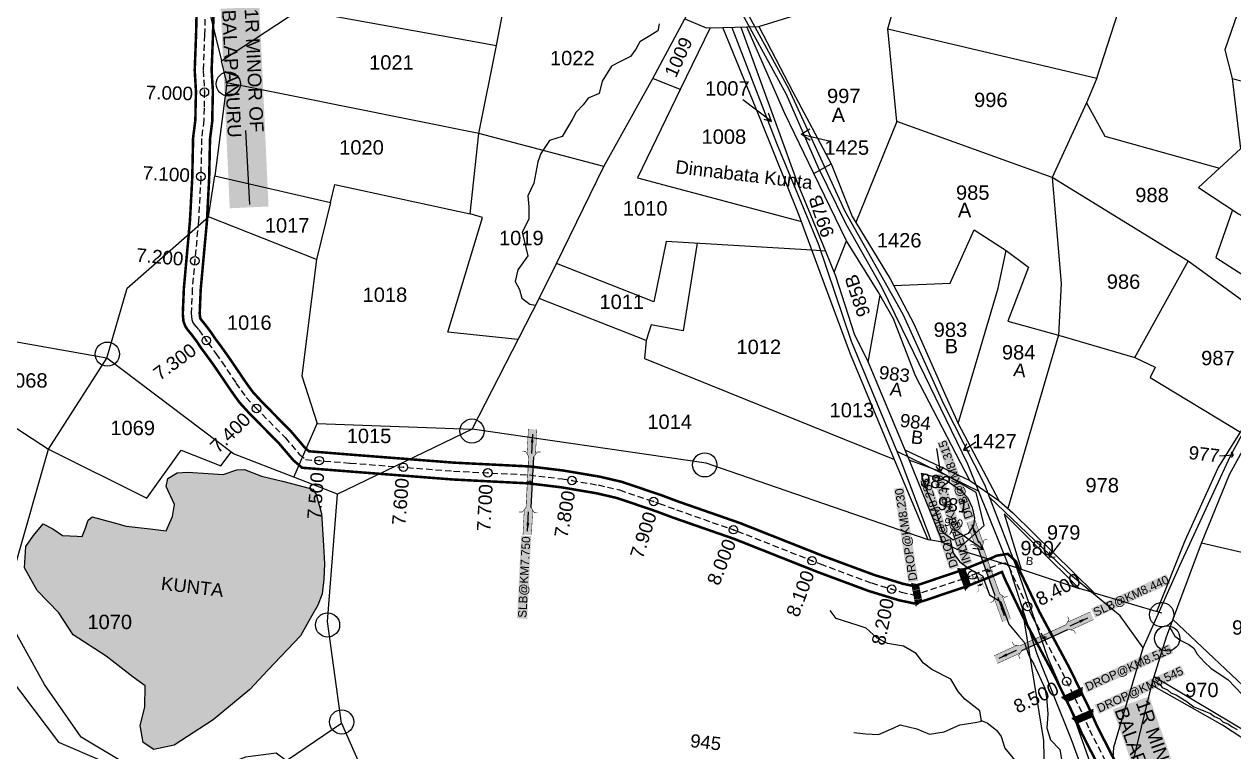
# Model space of a CAD drawing. Header units: millimetres. Extents: x 191342 to 235284, y 1600297 to 1616674.
# Drawn here: x 196404 to 197835, y 1610080 to 1610941 of the extents above; entities that cross this region are included whole.
import ezdxf
from ezdxf.enums import TextEntityAlignment as Align

# ---------------------------------------------------------------- set-up
doc = ezdxf.new("R2010")
doc.units = ezdxf.units.MM
doc.header["$LTSCALE"] = 15
doc.header["$PDMODE"] = 32
doc.header["$PDSIZE"] = 10
doc.linetypes.add('ACAD_ISO02W100', pattern=[15, 12, -3])
doc.linetypes.add('HIDDEN2', pattern=[0.1875, 0.125, -0.0625])
for name, color, linetype in [('BOUNDRY STONES', 240, 'Continuous'), ('CANAL1', 7, 'Continuous'), ('CS', 134, 'Continuous'), ('CSMark', 72, 'Continuous'), ('PAPER SIZE', 5, 'Continuous'), ('PLOTS', 7, 'Continuous'), ('PLOTS NO', 7, 'Continuous'), ('REMARK', 6, 'Continuous'), ('ROADS', 1, 'Continuous'), ('STREAMS', 4, 'Continuous'), ('STRUCTURE', 5, 'Continuous'), ('wells', 7, 'Continuous')]:
    doc.layers.add(name, color=color, linetype=linetype)
doc.styles.add('FONT2', font='Times New Roman')
doc.styles.get("Standard").update_dxf_attribs({"font": 'arial.ttf'})
doc.dimstyles.get("Standard").update_dxf_attribs({"dimtxt": 0.18, "dimasz": 0.18, "dimexe": 0.18, "dimexo": 0.0625, "dimgap": 0.09, "dimtad": 0, "dimtih": 1, "dimtoh": 1, "dimdec": 4, "dimzin": 0, "dimdsep": 46, "dimtxsty": 'Standard', "dimcen": 0.09, "dimadec": 0, "dimazin": 0, "dimtfac": 1, "dimtdec": 4, "dimtofl": 0, "dimtmove": 0, "dimatfit": 3, "dimfxl": 1, "dimtolj": 1, "dimtzin": 0, "dimarcsym": 0})

# ---------------------------------------------------------------- blocks, each defined once
blk = doc.blocks.new('DROP')
h = blk.add_hatch()
h.set_pattern_fill('ANSI31', color=1, scale=10, angle=45)
h.set_pattern_definition([(90, (-324.4107, -25.7687), (-1.25, 0), [])])
h.paths.add_polyline_path([(-9.9, -4.3), (-13.8, 4.1), (13.8, 4.1), (10.2, -4.3)])
at = {"layer": 'STRUCTURE', "color": 5, "const_width": 0.49}
blk.add_lwpolyline([(-9.9, -4.3), (-13.8, 4.1), (13.8, 4.1), (10.2, -4.3), (-9.9, -4.3)], dxfattribs=at)
at = {"layer": 'STRUCTURE', "color": 5}
blk.add_circle((0, 0), 1.33, dxfattribs=at)
blk = doc.blocks.new('SLB')
at = {"layer": 'STRUCTURE'}
h = blk.add_hatch(dxfattribs=at)
h.set_pattern_fill('DOTS', color=6, scale=20, angle=320.3722, style=0)
h.set_pattern_definition([(320.372247934, (-159.4327, -72.9564), (1.2786241598, 0.5641323054), [0, -1.25])])
h.paths.add_polyline_path([(769699.5, 1706871.1), (769699.5, 1706861.1), (769729.1, 1706861.1), (769732.1, 1706863.1), (769792.1, 1706863.1), (769795.1, 1706861.1), (769824.7, 1706861.1), (769824.7, 1706871.1), (769795.1, 1706871.1), (769792.1, 1706869.1), (769732.1, 1706869.1), (769729.1, 1706871.1)])
at = {"layer": 'STRUCTURE', "color": 6, "const_width": 0.628}
for points in [[(769726.1, 1706877.1), (769726.1, 1706873.1), (769732.1, 1706869.1), (769792.1, 1706869.1), (769798.1, 1706873.1), (769798.1, 1706877.1)], [(769726.1, 1706855.1), (769726.1, 1706859.1), (769732.1, 1706863.1), (769792.1, 1706863.1), (769798.1, 1706859.1), (769798.1, 1706855.1)]]:
    blk.add_lwpolyline(points, dxfattribs=at)
at = {"layer": 'STRUCTURE', "color": 6, "linetype": 'ACAD_ISO02W100', "ltscale": 0.5, "const_width": 0.5}
for points in [[(769699.5, 1706871.1), (769729.1, 1706871.1)], [(769699.5, 1706861.1), (769729.1, 1706861.1)], [(769795.1, 1706871.1), (769824.7, 1706871.1)], [(769795.1, 1706861.1), (769824.7, 1706861.1)]]:
    blk.add_lwpolyline(points, dxfattribs=at)
at = {"layer": 'STRUCTURE', "color": 6}
blk.add_lwpolyline([(769732.1, 1706863.1), (769792.1, 1706863.1)], dxfattribs=at)
blk.add_lwpolyline([(769732.1, 1706863.1), (769792.1, 1706863.1)], dxfattribs=at)
at = {"layer": 'STRUCTURE', "color": 0}
blk.add_circle((769762.1, 1706866.1), 1.24, dxfattribs=at)
for points in [[(769703.8, 1706866), (769726.7, 1706866)], [(769818.6, 1706865.8), (769795.7, 1706865.8)]]:
    blk.add_leader(points, dimstyle='Standard', override={"dimasz": 10, "dimgap": 0.09, "dimtad": 0}, dxfattribs=at)
blk = doc.blocks.new('OT')
at = {"layer": 'STRUCTURE', "color": 190}
for points, const_width in [([(769775.2, 1706601.8), (769775.2, 1706597.8), (769769.2, 1706593.8), (769761.8, 1706593.8), (769754.4, 1706593.8), (769748.4, 1706597.8), (769748.4, 1706601.8)], 0.5), ([(769751.4, 1706595.8), (769729.4, 1706595.8)], 0.5), ([(769751.4, 1706579), (769729.4, 1706579)], 0.5), ([(769748.4, 1706573), (769748.4, 1706577), (769754.4, 1706581), (769761.8, 1706581), (769761.8, 1706581), (769761.8, 1706581), (769769.2, 1706581), (769775.2, 1706577), (769775.2, 1706573)], 0.5), ([(769761.8, 1706593.8), (769761.8, 1706581)], 2.5)]:
    blk.add_lwpolyline(points, dxfattribs=dict(at, const_width=const_width))
at = {"layer": 'STRUCTURE', "color": 0}
blk.add_circle((769761.8, 1706587.4), 1.87, dxfattribs=at)
blk.add_leader([(769732.6, 1706587.4), (769753.8, 1706587.4)], dimstyle='Standard', override={"dimasz": 10, "dimgap": 0.09, "dimtad": 0}, dxfattribs=at)

msp = doc.modelspace()

# ---------------------------------------------------------------- hatches: boundary and pattern name
at = {"layer": 'wells'}
h = msp.add_hatch(dxfattribs=at)
h.set_pattern_fill('DASH', color=4, scale=10.562849, angle=-6.7368)
h.set_pattern_definition([(353.2632423, (165077.4911, 1611703.874), (1.466128014, 1.156351674), [1.32035612, -1.32035612])])
h.paths.add_polyline_path([(196426.6, 1610349.7), (196438.1, 1610343.8), (196449.7, 1610336), (196466.8, 1610334.9), (196472.9, 1610334.5), (196476.6, 1610344.5), (196479.9, 1610354), (196484.7, 1610358), (196509.3, 1610351.2), (196524.9, 1610347), (196553.3, 1610343.6), (196572, 1610341.4), (196579.8, 1610358.2), (196581.9, 1610372.4), (196572.3, 1610393.8), (196574.2, 1610403.4), (196585, 1610409.8), (196597.6, 1610410.9), (196621.7, 1610409.3), (196639.6, 1610408), (196655.6, 1610413.7), (196664.8, 1610414), (196684.9, 1610405.9), (196709.7, 1610400.1), (196729.5, 1610394.9), (196745.5, 1610390.6), (196749.4, 1610384.4), (196756, 1610361.9), (196757.3, 1610337.1), (196758.1, 1610323.5), (196759.3, 1610302.4), (196758.6, 1610284.3), (196756.5, 1610266.8), (196751.3, 1610253.5), (196744, 1610240.5), (196740.4, 1610234.1), (196731, 1610217.3), (196692.5, 1610176.6), (196671, 1610153.8), (196627.9, 1610117.9), (196581.8, 1610087.7), (196557.5, 1610082.7), (196544.8, 1610091.1), (196541.4, 1610111.2), (196547.1, 1610132.8), (196547.4, 1610157.9), (196533.2, 1610168.4), (196501.1, 1610193.1), (196462, 1610218.2), (196445.1, 1610244.2), (196419.7, 1610270.9), (196404.6, 1610297.6), (196406.3, 1610322.8), (196415.1, 1610335.9)])

# ---------------------------------------------------------------- linework, layer by layer
at = {"layer": 'BOUNDRY STONES', "color": 1}
for centre, radius in [((196645.6, 1610870.1), 14.3), ((196502.6, 1610550.4), 14.3), ((196933.7, 1610459.4), 14.3), ((197209, 1610419.4), 14.3), ((197749.3, 1610242.2), 14.3), ((196763, 1610230), 14.3), ((197755.9, 1610214.1), 14.9), ((196779.6, 1610115.3), 14.3)]:
    msp.add_circle(centre, radius, dxfattribs=at)
at = {"layer": 'CANAL1', "color": 200, "const_width": 3}
for points in [[(196608.5, 1610970.4), (196607.5, 1610928.4), (196605.9, 1610886), (196607.4, 1610861.2), (196606.9, 1610841.4), (196606.7, 1610827.7), (196604, 1610806.3), (196603, 1610759), (196600.3, 1610708.5), (196593.1, 1610628.6), (196591.8, 1610598), (196592.6, 1610589.2), (196594.9, 1610583.2), (196597.3, 1610579.5), (196602.8, 1610572.8), (196608.3, 1610565.5), (196613.3, 1610557.9), (196622.7, 1610545.2), (196629.7, 1610535.4), (196635.6, 1610526.7), (196646.5, 1610510.6), (196652.7, 1610501.7), (196659.1, 1610492.9), (196670.4, 1610480.5), (196705.5, 1610444.9), (196722.5, 1610424.9), (196732.9, 1610416), (196789, 1610411.6), (196911.4, 1610402.1), (197000.8, 1610397.5), (197039, 1610392.9), (197081, 1610385.8), (197105.6, 1610380.1), (197151.8, 1610364.4), (197172.1, 1610356.8), (197243.9, 1610331.8), (197341.9, 1610292.9), (197402.9, 1610270.2), (197438.9, 1610259.2), (197456.5, 1610255.5), (197468.6, 1610258.8), (197519.9, 1610276.1), (197550.1, 1610288.2), (197560.1, 1610292.7), (197560.5, 1610292.8), (197564, 1610284.2), (197587, 1610236.2), (197601.6, 1610208.9), (197622.6, 1610169.8), (197646.3, 1610121.2), (197654.9, 1610101.8), (197685.7, 1610041.4)], [(196628.4, 1610968.2), (196627.5, 1610927.7), (196625.9, 1610886.3), (196627.4, 1610861.5), (196626.9, 1610841), (196626.7, 1610826.3), (196624, 1610804.8), (196623, 1610758.3), (196620.3, 1610707.1), (196613, 1610627.3), (196611.8, 1610598.5), (196612.3, 1610593.8), (196612.8, 1610592.2), (196613.4, 1610591.3), (196618.5, 1610585.1), (196624.6, 1610577), (196629.7, 1610569.4), (196638.9, 1610557), (196646.1, 1610546.8), (196652.2, 1610537.9), (196663, 1610521.9), (196669, 1610513.3), (196674.6, 1610505.6), (196685, 1610494.3), (196720.3, 1610458.4), (196736.7, 1610439.1), (196741, 1610435.5), (196790.6, 1610431.5), (196912.7, 1610422), (197002.5, 1610417.5), (197041.8, 1610412.7), (197085, 1610405.4), (197111.1, 1610399.3), (197158.6, 1610383.2), (197178.9, 1610375.6), (197250.9, 1610350.5), (197349, 1610311.6), (197409.4, 1610289.2), (197443.9, 1610278.6), (197455.9, 1610276.1), (197462.8, 1610277.9), (197513, 1610294.8), (197542.3, 1610306.6), (197554.3, 1610312), (197567.5, 1610314.1), (197577.1, 1610305), (197582.3, 1610292.4), (197604.9, 1610245.2), (197619.3, 1610218.3), (197640.4, 1610178.9), (197664.4, 1610129.7), (197672.9, 1610110.4), (197703.7, 1610050.1)]]:
    msp.add_lwpolyline(points, dxfattribs=at)
at = {"layer": 'CANAL1', "color": 1, "linetype": 'HIDDEN2', "ltscale": 4}
msp.add_lwpolyline([(196618.5, 1610969.3), (196617.5, 1610928.1), (196615.9, 1610886.1), (196617.4, 1610861.3), (196616.9, 1610841.2), (196616.7, 1610827), (196614, 1610805.6), (196613, 1610758.6), (196610.3, 1610707.8), (196603, 1610628), (196601.8, 1610598.3), (196602.4, 1610591.5), (196603.8, 1610587.7), (196605.4, 1610585.4), (196610.7, 1610579), (196616.5, 1610571.2), (196621.5, 1610563.7), (196630.8, 1610551.1), (196637.9, 1610541.1), (196643.9, 1610532.3), (196654.7, 1610516.2), (196660.8, 1610507.5), (196666.9, 1610499.2), (196677.7, 1610487.4), (196712.9, 1610451.6), (196729.6, 1610432), (196737, 1610425.7), (196789.8, 1610421.5), (196912.1, 1610412), (197001.7, 1610407.5), (197040.4, 1610402.8), (197083, 1610395.6), (197108.3, 1610389.7), (197155.2, 1610373.8), (197175.5, 1610366.2), (197247.4, 1610341.1), (197345.5, 1610302.2), (197406.2, 1610279.7), (197441.4, 1610268.9), (197456.2, 1610265.8), (197465.7, 1610268.4), (197516.4, 1610285.4), (197546.2, 1610297.4), (197557.2, 1610302.4), (197564.2, 1610303.4), (197568.7, 1610299.2), (197573.2, 1610288.3), (197595.9, 1610240.7), (197610.4, 1610213.6), (197631.5, 1610174.3), (197655.4, 1610125.5), (197663.9, 1610106.1), (197694.7, 1610045.7)], dxfattribs=at)
at = {"layer": 'CS', "color": 2}
for p in [(196617.4, 1610860.3), (196613.1, 1610760.5), (196606, 1610660.8), (196619.6, 1610566.5), (196678.9, 1610486.1), (196753.1, 1610424.5), (196852.7, 1610416.6), (196952.5, 1610410), (197052, 1610400.9), (197148.6, 1610376), (197242.9, 1610342.7), (197335.9, 1610306), (197525.4, 1610289), (197430.1, 1610272.4), (197590.6, 1610251.8), (197636.9, 1610163.2)]:
    msp.add_point(p, dxfattribs=at)
at = {"layer": 'PLOTS'}
for points in [[(196537.8, 1611626.6), (196502.5, 1611448), (196536.3, 1611313.3), (196563, 1611201.8), (196583.7, 1611117.1), (196637.6, 1610897.2), (196729.4, 1610957.7), (196690.8, 1611023.8)], [(197743.8, 1610245.8), (197777.1, 1610330.1), (197816.1, 1610415.9), (197842.5, 1610458.2), (197900.5, 1610565.1), (197941.7, 1610630.3), (197958.2, 1610660), (198003.5, 1610757.7), (198025.9, 1610805.1), (198028.9, 1610825.9), (198031.2, 1610917.7), (198035.8, 1610976.2), (198059, 1611043.2), (198080, 1611101.1), (198107.2, 1611192.3), (198108, 1611211.6), (198097.8, 1611224.3)], [(197903.9, 1611142.1), (197823.9, 1610910.4), (197832.6, 1610876.6), (198028.9, 1610825.9)], [(197425.7, 1610935.2), (197672.7, 1610876.9), (197756.8, 1611137.2)], [(196729.4, 1610957.7), (196962.8, 1610915.5), (196987.5, 1611045.4)], [(197195.3, 1610970.9), (197185.4, 1610946.9), (197210.5, 1610936.6), (197230.4, 1610936.8), (197272.9, 1610937.9), (197317.7, 1610952), (197378.1, 1611018.1), (197371.1, 1611038.2)], [(197900.5, 1610565.1), (197859, 1610603.3), (197780.7, 1610660.4), (197619.8, 1610759.4), (197436.3, 1610825.7), (197425.7, 1610935.2), (197454.4, 1611036.4)], [(197215.6, 1610936.6), (197180, 1610863.5), (197147.7, 1610876.4), (197185.4, 1610946.9)], [(197251.6, 1610937.3), (197302.4, 1610797.2), (197318.9, 1610751.6), (197351.7, 1610672.3), (197363.7, 1610643.2), (197385.9, 1610574.6), (197402.4, 1610540.8), (197450.6, 1610424.8)], [(197522.4, 1610400.8), (197458.2, 1610524.7), (197432.1, 1610592.2), (197414.1, 1610624.3), (197376.5, 1610684.5), (197337.9, 1610764.1), (197303.6, 1610835.1), (197258.6, 1610937.5)], [(197272.9, 1610937.9), (197313.3, 1610860.7), (197358.6, 1610775.6), (197383.3, 1610713.3), (197428.4, 1610639.4), (197456.2, 1610586.4), (197494.1, 1610500.7), (197508.5, 1610468.3), (197556.6, 1610377.4), (197573.4, 1610362.5), (197669.5, 1610268), (197749, 1610244.3)], [(197490.2, 1610328), (197476.3, 1610330.2), (197473.2, 1610330.7), (197431.6, 1610430.1), (197381.3, 1610550.3), (197345.6, 1610647.1), (197320.8, 1610714.4), (197275.4, 1610827.1), (197230.4, 1610936.8)], [(196988.1, 1610567.6), (196905.2, 1610576.4), (196946.2, 1610712.1), (196931.6, 1610716.4), (196941.8, 1610811.6), (196962.8, 1610915.5)], [(197089.6, 1610772.3), (196941.8, 1610811.6), (196643.9, 1610871.2), (196637.6, 1610897.2)], [(196643.9, 1610871.2), (196629.7, 1610761.5), (196766.4, 1610729.6), (196771.4, 1610751.1), (196931.6, 1610716.4)], [(197351.7, 1610672.3), (197335.9, 1610673.4), (197163.3, 1610683.7), (197149, 1610612.4), (197033.6, 1610657.7), (197089.6, 1610772.3), (197147.7, 1610876.4)], [(197672.7, 1610876.9), (197660.3, 1610847.8), (197682, 1610808.1), (197817.7, 1610770.4)], [(197832.6, 1610876.6), (197842.5, 1610793.3), (197792.9, 1610747.4), (197840, 1610716.5), (197954.4, 1610653.2)], [(197180, 1610863.5), (197129.6, 1610759), (197323.4, 1610707.4)], [(197660.3, 1610847.8), (197619.8, 1610759.4), (197630.4, 1610634.1), (197627.4, 1610572.7), (197567.6, 1610367.6)], [(197436.3, 1610825.7), (197387.6, 1610706.2)], [(196501.9, 1610545.8), (196361.7, 1610570.3), (196258.9, 1610590.5), (196154.5, 1610611), (196028.6, 1610629.5), (195994.4, 1610653.4), (195783.3, 1610811.5)], [(197337.9, 1610764.1), (197358.6, 1610775.6)], [(196766.4, 1610729.6), (196749.9, 1610662.2), (196622.3, 1610712.9), (196629.7, 1610761.5)], [(196723.1, 1610404.8), (196651.7, 1610432.5), (196501.9, 1610545.8), (196526.1, 1610628.5), (196622.3, 1610712.9)], [(197833.1, 1610721), (197813.2, 1610664.6), (197920.2, 1610596.2)], [(197432.5, 1610631.6), (197499.4, 1610634.2), (197527.6, 1610697.6), (197565.6, 1610673)], [(197200.2, 1610681.5), (197183.3, 1610578.1), (197145.7, 1610585.2), (197139.8, 1610566.6), (197013.1, 1610616.4), (197033.6, 1610657.7)], [(197362, 1610647.3), (197376.5, 1610684.5)], [(197508.5, 1610468.3), (197556.1, 1610628.5), (197565.6, 1610673), (197591.8, 1610653.2), (197567.6, 1610589.6), (197627.4, 1610572.7), (197717.4, 1610546.6), (197741.6, 1610534.8), (197735.6, 1610522.7), (197842.5, 1610458.2)], [(196749.9, 1610662.2), (196732.7, 1610524.6), (196750.6, 1610468.3), (196933.8, 1610461.7), (196774.8, 1610384.6), (196723.1, 1610404.8), (196750.6, 1610468.3)], [(197717.4, 1610546.6), (197780.7, 1610660.4)], [(197473.2, 1610330.7), (197239.1, 1610411.6), (197210.7, 1610421.4), (196933.8, 1610461.7), (197013.1, 1610616.4)], [(197402.4, 1610540.8), (197416.5, 1610620)], [(197670.3, 1609172.4), (197652.6, 1609309.1), (197655, 1609575.2), (197696.5, 1609664), (197709.7, 1609743.7), (197709.8, 1609951.9), (197712.3, 1610055.6), (197738.6, 1610162.9), (197754.9, 1610215.9), (197796.4, 1610326.8), (197829.5, 1610407.9), (197878.9, 1610498.1), (197927.1, 1610594.2)], [(197139.8, 1610566.6), (197137.8, 1610545.3), (197433.5, 1610425.7)], [(196233.3, 1610466.3), (196210.2, 1610384.5), (196392.6, 1610295.5), (196433.2, 1610438), (196501.9, 1610545.8)], [(196270.4, 1610543.9), (196433.2, 1610438), (196549.2, 1610380.2), (196589.9, 1610436.9), (196636.9, 1610418.4), (196649.1, 1610434.5)], [(198189.7, 1610451.3), (198131.2, 1610250.4), (198089.3, 1610258.2), (197940.9, 1610293.2), (197796.4, 1610326.8)], [(197445.5, 1610437), (197522.4, 1610400.8), (197556.6, 1610377.4)], [(197583.2, 1610296.1), (197507.8, 1610319.3), (197539.5, 1610347.7), (197529.9, 1610386.8), (197486.2, 1610412.1), (197450.6, 1610424.8), (197490.2, 1610328), (197507.8, 1610319.3)], [(196330, 1610219.9), (196385.3, 1610170.4), (196444.8, 1610091.4), (196551.1, 1610045.6), (196566.9, 1610029.2), (196651.3, 1610043.9), (196674.6, 1610068.5), (196705.7, 1610063.8), (196779.3, 1610114), (196763, 1610234.3), (196774.8, 1610384.6)], [(197669.5, 1610268), (197651.8, 1610273.3), (197603.8, 1610320.8), (197562.9, 1610361.4), (197583.2, 1610296.1), (197651.8, 1610273.3)], [(197762.6, 1610236.5), (197866.3, 1610138.5), (197879.1, 1610085.9), (197740.4, 1610168.7)], [(198095.8, 1609944.6), (198068.1, 1609946.1), (198024.6, 1609963.2), (197997.9, 1609978.4), (197946.8, 1610019.9), (197887.5, 1610068.2), (197821.1, 1610111.3), (197737.6, 1610158.9)], [(196779.3, 1610114), (196898.2, 1609844.5), (196897.1, 1609830.2), (196813.5, 1609932), (196762.6, 1609925.8)]]:
    msp.add_lwpolyline(points, dxfattribs=at)
at = {"layer": 'PLOTS NO'}
for points in [[(197288, 1610825.6), (197254, 1610851.2)], [(197279, 1610828.5), (197288, 1610825.6), (197284.4, 1610835.6)], [(197333.5, 1610803.3), (197323.2, 1610810.5), (197333.4, 1610816.8)], [(197323.2, 1610810.5), (197355.7, 1610802.6)], [(197487.7, 1610411.3), (197483.3, 1610438.7)], [(197514.9, 1610436.9), (197529.5, 1610446.8)], [(197518.7, 1610444.1), (197514.9, 1610436.9), (197522.6, 1610436)], [(197817.9, 1610429.9), (197834, 1610431.2)], [(197831.5, 1610434.7), (197834, 1610431.2), (197831.4, 1610428.2)], [(197482.1, 1610417.3), (197487.7, 1610411.3), (197491.2, 1610417.2)], [(197538.3, 1610319.3), (197503.7, 1610343.2)], [(197526, 1610320.7), (197538.3, 1610319.3), (197533.9, 1610328.7)], [(197616.1, 1610310.2), (197629.9, 1610327.8)], [(197616.7, 1610317.1), (197616.1, 1610310.2), (197623.4, 1610310.7)]]:
    msp.add_lwpolyline(points, dxfattribs=at)
at = {"layer": 'ROADS', "color": 1}
for points in [[(197568.1, 1610300.8), (197520.3, 1610420.2), (197450, 1610565.1), (197418.6, 1610629.7), (197376.2, 1610704.3), (197343.2, 1610771.6), (197305.7, 1610857.4), (197240.4, 1610977.4), (197181.2, 1611085.7), (197108.3, 1611218.9), (197068.6, 1611306.4), (197021.8, 1611409.9), (196974, 1611498.8), (196920.2, 1611609.3), (196857.8, 1611730.1), (196801.5, 1611839.2), (196756.5, 1611918.4), (196698, 1612036.2), (196641.4, 1612158.1), (196623.3, 1612188.2)], [(196630.3, 1612192.5), (196702.3, 1612040.4), (196738.5, 1611963.9), (196791.7, 1611862.9), (196842, 1611768.1), (196895.7, 1611667.2), (196941.2, 1611579.9), (196980.8, 1611497.4), (197034, 1611390.6), (197077.2, 1611295.2), (197131.5, 1611193.1), (197185.9, 1611089), (197249.3, 1610972.6), (197307.9, 1610864.8), (197374.8, 1610719.7), (197443.3, 1610597.7), (197491.4, 1610491.8), (197539.8, 1610396), (197577.6, 1610297.9)], [(197727.6, 1610202.8), (197770.7, 1610300.4), (197830.8, 1610430.1), (197888.1, 1610535.9), (197948.5, 1610633.7), (197998.4, 1610735.6), (198031.4, 1610804.9), (198039.5, 1610942.2), (198041.5, 1610977.5), (198081.7, 1611094.1), (198113.3, 1611196.3), (198113.9, 1611213.4), (198107.7, 1611220.4)], [(197240.9, 1610937), (197293.9, 1610799.8), (197343.4, 1610680.2), (197382.1, 1610565.9), (197440.9, 1610424.1), (197476.3, 1610330.2)], [(197216, 1609579.8), (197175.5, 1609619.7), (197081.1, 1609685.5), (196965.8, 1609782.1), (196891.2, 1609826.1), (196873.7, 1609873.6), (196817.5, 1609957.5), (196749.7, 1610043.1), (196702.2, 1610078.5), (196666, 1610073.6), (196609.8, 1610052.5), (196571.5, 1610053.3), (196517.8, 1610069.8), (196471.5, 1610097.1), (196428.4, 1610159.5), (196391.4, 1610226.8), (196361.5, 1610260.4), (196285.7, 1610317), (196234.9, 1610333.2), (196173.1, 1610369.7), (196117.6, 1610394.8), (195945.9, 1610441.1), (195905.7, 1610448)], [(197436.1, 1610435.8), (197533.1, 1610388.3)], [(197577.6, 1610297.9), (197614.4, 1610191.9), (197647.2, 1610116.4), (197687.7, 1610002.3), (197692.7, 1610085.6), (197727.6, 1610202.8), (197700.1, 1610241), (197643.7, 1610287.5), (197545.6, 1610381)], [(197568.1, 1610300.8), (197601.7, 1610195.9), (197642.1, 1610095.8), (197680.3, 1609991.7), (197671.8, 1609848.9), (197658.1, 1609728.8), (197636.1, 1609679.9), (197603.7, 1609502.1), (197588.1, 1609411.3), (197594.5, 1609279.7), (197596.1, 1609257.5)], [(197636.1, 1609679.9), (197624.1, 1609843), (197611.7, 1610013.5), (197609.8, 1610093.2), (197584.9, 1610248.4)]]:
    msp.add_lwpolyline(points, dxfattribs=at)
at = {"layer": 'STREAMS', "color": 4}
for points in [[(197155.1, 1610941.2), (197153.5, 1610932.9), (197144, 1610926.9), (197132.2, 1610919.8), (197127.7, 1610911), (197121.4, 1610902.6), (197107.8, 1610895.8), (197098.8, 1610891.2), (197087.8, 1610873.2), (197084.3, 1610858.9), (197071.1, 1610853.3), (197065.1, 1610845.5), (197056.9, 1610836.8), (197052.9, 1610829.2), (197040.6, 1610807.8), (197025.3, 1610803), (197015, 1610787.8), (197011.7, 1610777.9), (197006.8, 1610752.5), (197000, 1610737.6), (197001, 1610724.5), (197000.9, 1610710.1), (196993.1, 1610694.8), (196999.8, 1610666.6), (196987.8, 1610650.2), (196984.9, 1610636.4), (196989.8, 1610626.8), (196992.6, 1610616.8), (197002.2, 1610609.7), (197008.6, 1610608.3)], [(196426.6, 1610349.7), (196438.1, 1610343.8), (196449.7, 1610336), (196466.8, 1610334.9), (196472.9, 1610334.5), (196476.6, 1610344.5), (196479.9, 1610354), (196484.7, 1610358), (196509.3, 1610351.2), (196524.9, 1610347), (196553.3, 1610343.6), (196572, 1610341.4), (196579.8, 1610358.2), (196581.9, 1610372.4), (196572.3, 1610393.8), (196574.2, 1610403.4), (196585, 1610409.8), (196597.6, 1610410.9), (196621.7, 1610409.3), (196639.6, 1610408), (196655.6, 1610413.7), (196664.8, 1610414), (196684.9, 1610405.9), (196709.7, 1610400.1), (196729.5, 1610394.9), (196745.5, 1610390.6), (196749.4, 1610384.4), (196756, 1610361.9), (196757.3, 1610337.1), (196758.1, 1610323.5), (196759.3, 1610302.4), (196758.6, 1610284.3), (196756.5, 1610266.8), (196751.3, 1610253.5), (196744, 1610240.5), (196740.4, 1610234.1), (196731, 1610217.3), (196692.5, 1610176.6), (196671, 1610153.8), (196627.9, 1610117.9), (196581.8, 1610087.7), (196557.5, 1610082.7), (196544.8, 1610091.1), (196541.4, 1610111.2), (196547.1, 1610132.8), (196547.4, 1610157.9), (196533.2, 1610168.4), (196501.1, 1610193.1), (196462, 1610218.2), (196445.1, 1610244.2), (196419.7, 1610270.9), (196404.6, 1610297.6), (196406.3, 1610322.8), (196415.1, 1610335.9), (196426.6, 1610349.7)], [(197465.4, 1610409.7), (197494.3, 1610401.2), (197511.7, 1610389.1), (197519.8, 1610380.8), (197525.4, 1610369), (197528, 1610356.3), (197527, 1610347.7), (197520.4, 1610338.1), (197502.7, 1610330.5), (197490.4, 1610339.3), (197482.3, 1610364.7), (197474.6, 1610382.1), (197472.6, 1610387.7), (197468.1, 1610398), (197465.4, 1610409.7)], [(197499.1, 1610331.1), (197502.6, 1610314.9), (197510.8, 1610304.5), (197521.3, 1610296.9), (197537.4, 1610288), (197545.9, 1610265.8), (197559.3, 1610257.2), (197568.7, 1610231.1), (197580.4, 1610216.9), (197586.6, 1610209.5), (197592.7, 1610193), (197598.3, 1610183.6), (197611.1, 1610155.3), (197613.2, 1610144.3), (197614.9, 1610124.8), (197613.6, 1610107.8), (197618, 1610094.2), (197629.1, 1610082.8), (197631.2, 1610068.8)], [(197385.4, 1610102.7), (197399.5, 1610101.1), (197414.4, 1610100.3), (197432, 1610108.1), (197440.2, 1610111.9), (197459.8, 1610107.2), (197474.6, 1610100.7), (197492, 1610103.4), (197510.6, 1610111.7), (197528.7, 1610114.7), (197536.3, 1610116.2), (197534.4, 1610128.6), (197516.6, 1610142.3), (197508.5, 1610151.4), (197500, 1610166), (197477.6, 1610177.3), (197467.6, 1610185), (197459, 1610196.2), (197444.1, 1610205.1), (197425, 1610208), (197412.9, 1610214.5), (197400, 1610226.3), (197390.5, 1610229.4), (197364.6, 1610237.6), (197357.2, 1610247.3)], [(197758.4, 1610227.3), (197761.8, 1610222.2), (197765, 1610216.9), (197772, 1610211.8), (197781.5, 1610206.8), (197787.5, 1610202.6), (197791.3, 1610195.4), (197800.1, 1610185.9), (197807.4, 1610178.9), (197827.9, 1610165), (197844.4, 1610147.6)], [(197738.4, 1610164.4), (197742.4, 1610162.3), (197747.6, 1610159.5), (197750, 1610156.2), (197756.1, 1610153.4), (197760.3, 1610149.9), (197766.4, 1610147.3), (197772.1, 1610144), (197777.8, 1610140.4), (197787.5, 1610133.2), (197794.4, 1610130.3), (197801, 1610127.5), (197806.9, 1610125.2), (197811.7, 1610121.6), (197818.1, 1610118.9), (197821.6, 1610115.3), (197828.2, 1610112.8), (197832.6, 1610109.6), (197838.5, 1610106.2)], [(197535.2, 1610117.4), (197543, 1610114.1), (197554.2, 1610105.6), (197559.5, 1610098.2), (197563.9, 1610084.1), (197573.5, 1610072.8), (197584.6, 1610063.3), (197602.8, 1610050.3), (197614, 1610029.7), (197627.3, 1610015.6), (197629.1, 1610013.3)]]:
    msp.add_lwpolyline(points, dxfattribs=at)

# ---------------------------------------------------------------- block references
for p, rotation in [((197516.3, 1610285.4), 109.4996287246498), ((197459.9, 1610266.8), 100.7712692867939), ((197644.9, 1610146.7), 25.43306263500355), ((197657.2, 1610121.3), 22.99533349913198)]:
    msp.add_blockref('DROP', p, dxfattribs=dict(rotation=rotation))
at = {"layer": 'STRUCTURE', "color": 0}
for p, rotation in [((1862551.1, 754903.6, 100), 87.08748390944261), ((-1669113.1, 1756970, 100), 289.7815291613229), ((206267.8, -262176.7, 100), 24.53934161191319)]:
    msp.add_blockref('SLB', p, dxfattribs=dict(at, rotation=rotation))
at = {"layer": 'STRUCTURE', "color": 0, "xscale": 0.4999999999999999, "yscale": 0.4999999999999999, "zscale": 0.4999999999999999, "rotation": 290.7920964912037}
msp.add_blockref('OT', (-736812.1, 1667192.4, 100), dxfattribs=at)

# ---------------------------------------------------------------- texts
at = {"layer": 'CSMark', "color": 1}
for s, rotation, p in [('7.000', 358.4735, (196603.9, 1610858.6)), ('7.100', 356.9116, (196600.2, 1610761.9)), ('7.200', 354.8115, (196592.5, 1610662.9)), ('7.300', 36.3055, (196604.8, 1610558)), ('7.400', 44.5429, (196667.9, 1610477.1)), ('7.500', 85.4414, (196751.2, 1610410.6)), ('7.600', 85.5604, (196851.4, 1610403.8)), ('7.700', 87.091, (196950.3, 1610396.6)), ('7.800', 80.2968, (197048.2, 1610388.7)), ('7.900', 72.266, (197145, 1610363.1)), ('8.000', 68.355, (197239.1, 1610330.5)), ('8.100', 69.6418, (197331.7, 1610293.4)), ('8.400', 28.1363, (197651.6, 1610285.4)), ('8.200', 78.3078, (197425.2, 1610261.3)), ('8.500', 26.0239, (197626, 1610156.7))]:
    msp.add_text(s, height=16, rotation=rotation, dxfattribs=at).set_placement(p, align=Align.MIDDLE_RIGHT)
at = {"layer": 'PLOTS NO'}
for s, height, rotation, p in [('1009', 15.66, 65.4071, (197174.9, 1610876.4)), ('Dinnabata Kunta', 15.656, 353.2632, (197173.7, 1610764.5)), ('997B', 15.66, 108.8444, (197362.5, 1610692)), ('985B', 15.66, 108.8444, (197405.2, 1610597.9)), ('983', 15.66, 353.2632, (197414.3, 1610521.3)), ('A', 15.7, 353.2632, (197573.4, 1610524.5)), ('A', 15.7, 353.2632, (197427.3, 1610501.8)), ('984', 15.66, 353.2632, (197439.1, 1610464.6)), ('B', 15.7, 353.2632, (197452.1, 1610445)), ('977', 15.66, 353.2632, (197780.5, 1610426.5)), ('982', 15.66, 353.2632, (197462.9, 1610394.1)), ('981', 15.66, 353.2632, (197483.6, 1610366.5)), ('980', 9.45, 353.2632, (197491.9, 1610347.6)), ('A', 9.45, 353.2632, (197497.9, 1610336.8)), ('B', 9.45, 353.2632, (197588.3, 1610301.6)), ('KUNTA', 15.66, 353.2632, (196565.4, 1610271.7)), ('945', 15.66, 353.2632, (197191.1, 1610085.7))]:
    msp.add_text(s, height=height, rotation=rotation, dxfattribs=at).set_placement(p)
for s, p in [('1022', (197026, 1610892.1)), ('1021', (196812.1, 1610887)), ('1007', (197209.3, 1610856.3)), ('997', (197353.6, 1610847.4)), ('996', (197527.5, 1610842.7)), ('A', (197359.1, 1610824.9)), ('1008', (197205.2, 1610799.2)), ('1020', (196776.7, 1610786.5)), ('1425', (197350.5, 1610786.3)), ('985', (197506.1, 1610733)), ('988', (197718.1, 1610730.2)), ('1010', (197112.2, 1610714.4)), ('A', (197508.4, 1610712.4)), ('1017', (196688.8, 1610694.3)), ('1019', (196965.7, 1610679.3)), ('1426', (197412.5, 1610676.6)), ('986', (197684.4, 1610627.7)), ('1018', (196804.4, 1610612.2)), ('1011', (197084.5, 1610603.8)), ('1016', (196644, 1610579.2)), ('983', (197479.7, 1610570.8)), ('1012', (197246.5, 1610550.5)), ('B', (197492.7, 1610551.3)), ('984', (197560.4, 1610544.1)), ('987', (197796, 1610537.3)), ('1068', (196379.1, 1610510.8)), ('1013', (197356.6, 1610475.7)), ('1069', (196506.1, 1610454.6)), ('1014', (197141.1, 1610461.9)), ('1015', (196785.6, 1610445.2)), ('1427', (197525.1, 1610438.9)), ('978', (197659.2, 1610386.9)), ('979', (197613.6, 1610330.9)), ('980', (197582.3, 1610312.4)), ('1070', (196479, 1610225.1)), ('971', (197832.5, 1610218.5)), ('970', (197777, 1610144.7))]:
    msp.add_text(s, height=17, dxfattribs=at).set_placement(p)
at = {"layer": 'REMARK', "style": 'FONT2'}
for s, p in [('SLB', (197002, 1610399, 100)), ('DLB', (197545, 1610294, 100)), ('Drop', (197517, 1610283, 100)), ('R/SInlet', (197532, 1610286, 100)), ('Drop', (197461, 1610263, 100)), ('SLB', (197610, 1610215, 100)), ('Drop', (197639, 1610144, 100)), ('Drop', (197654, 1610120, 100))]:
    msp.add_text(s, height=3, dxfattribs=at).set_placement(p, align=Align.MIDDLE_CENTER)
at = {"layer": 'STRUCTURE', "color": 5, "attachment_point": 1, "bg_fill": 1, "box_fill_scale": 1.1, "bg_fill_color": 7, "bg_fill_true_color": 16777215, "bg_fill_transparency": 0}
for s, insert, char_height, width, rotation in [('{\\C1;1R MINOR OF BALAPANURU}', (196680.9, 1610959.4), 16, 233.066, 272.6043), ('DLB@KM8.315', (197517, 1610354.3), 10, 96.041, 109.3341), ('INLET@KM8.300', (197514.6, 1610301.3), 10, 109.998, 108.6195), ('DROP@KM8.285', (197499.3, 1610296.5), 10, 109.998, 108.6195), ('DROP@KM8.230', (197450.5, 1610281.6), 10, 109.998, 98.8012), ('SLB@KM7.750', (196988.1, 1610238.7), 10, 96.041, 87.1821), ('SLB@KM8.440', (197667.1, 1610248.9), 10, 95.932, 24.5907), ('DROP@KM8.515', (197657.6, 1610160.6), 10, 109.998, 24.5907), ('DROP@KM8.545', (197671.4, 1610135.2), 10, 109.998, 24.5907), ('{\\C1;1R MINOR OF BALAPANURU}', (197733.6, 1610143.4), 16, 233.066, 289.4671)]:
    msp.add_mtext(s, dxfattribs=dict(at, insert=insert, char_height=char_height, width=width, rotation=rotation))

# ---------------------------------------------------------------- leaders
at = {"layer": 'PAPER SIZE', "color": 1}
msp.add_leader([(196670.9, 1610727.6), (196666.5, 1610815.1)], dimstyle='Standard', override={"dimasz": 40, "dimgap": 0.09, "dimtad": 0, "dimtfill": 2, "dimtfillclr": 5}, dxfattribs=at)

doc.saveas('drawing.dxf')
